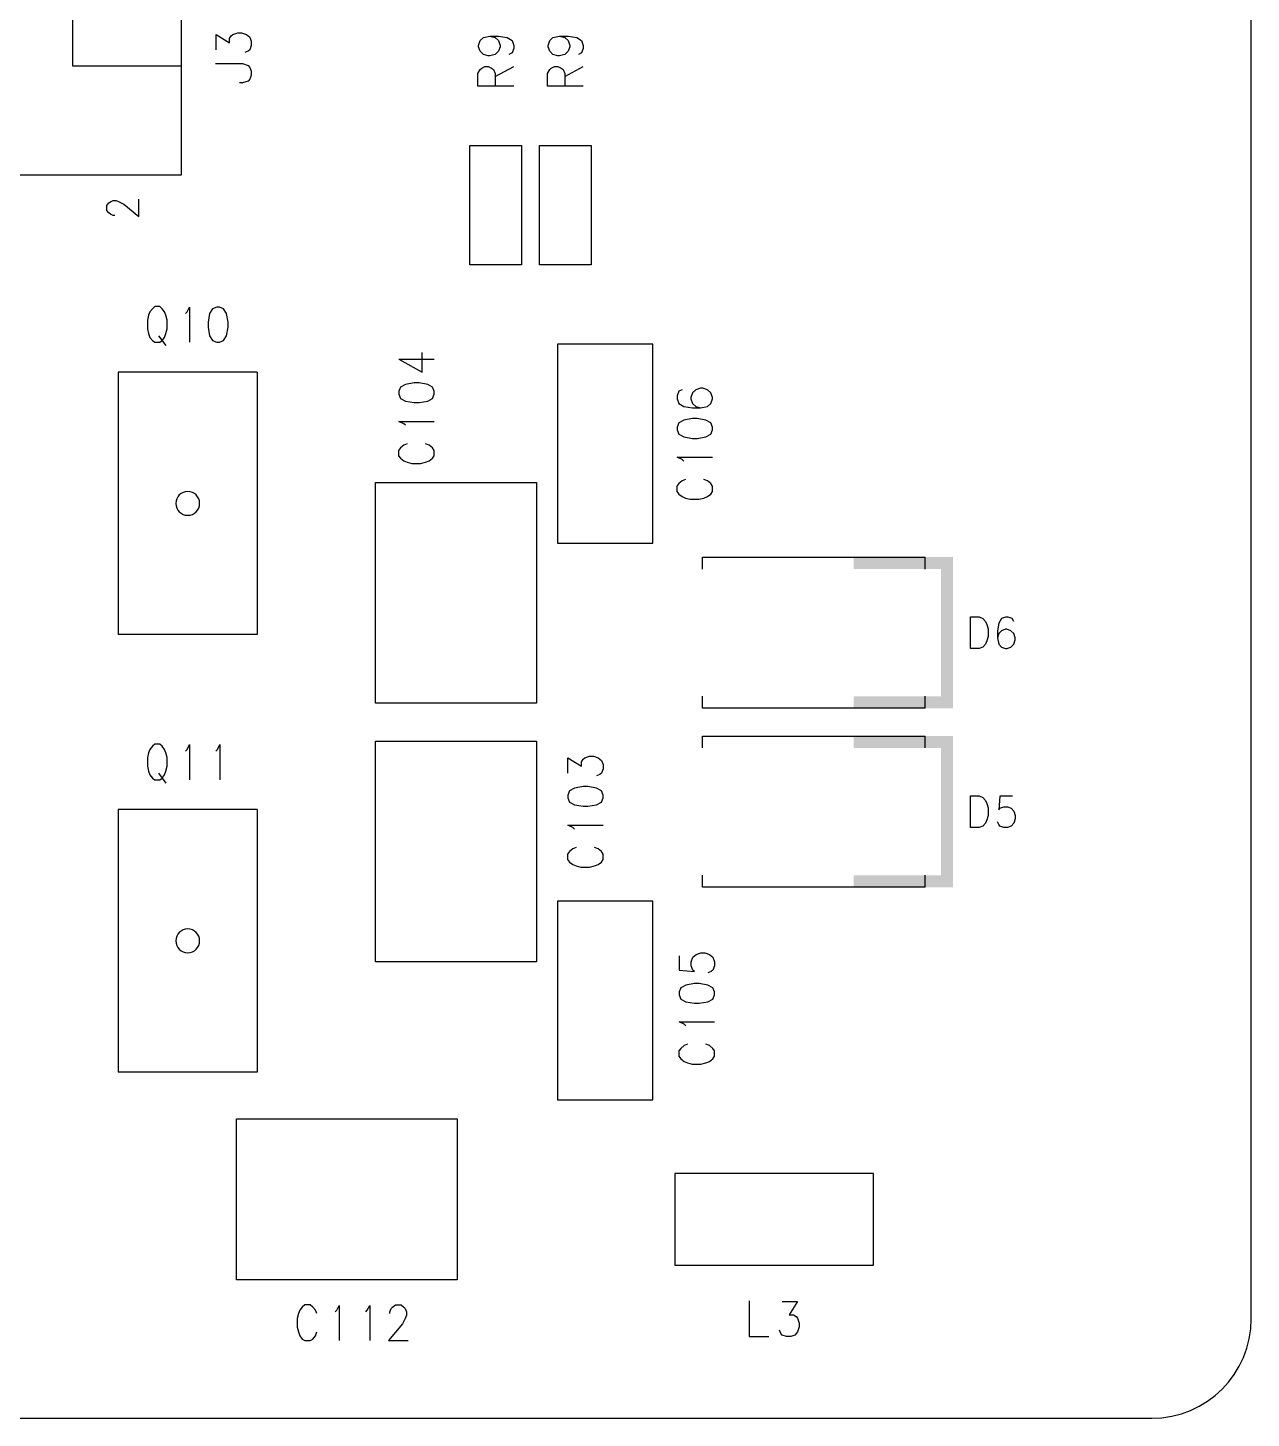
# Model space of a CAD drawing. Extents: x 295 to 953, y 10 to 290.
# Drawn here: x 750.9 to 812.5, y 80 to 149.9 of the extents above; entities that cross this region are included whole.
import ezdxf

# ---------------------------------------------------------------- set-up
doc = ezdxf.new("R2010")
doc.units = 0
doc.header["$LTSCALE"] = 5
doc.header["$MEASUREMENT"] = 0
doc.layers.add('13_C-SILK_GBR', color=7, linetype='CONTINUOUS')

msp = doc.modelspace()

# ---------------------------------------------------------------- linework, layer by layer
at = {"layer": '13_C-SILK_GBR', "color": 7}
for p, q in [((812.478, 85), (812.478, 255)), ((753.178, 153.48), (753.178, 148)), ((758.658, 142.52), (758.658, 153.48)), ((761.25, 149.582), (761.496, 149.662)), ((761.496, 149.662), (761.688, 149.662)), ((761.688, 149.662), (761.932, 149.582)), ((760.406, 148.806), (760.406, 149.582)), ((760.406, 149.582), (761.088, 149.156)), ((761.088, 149.374), (761.168, 149.514)), ((761.088, 149.156), (761.088, 149.374)), ((761.168, 149.514), (761.25, 149.582)), ((761.932, 149.582), (762.096, 149.444)), ((762.096, 149.444), (762.178, 149.234)), ((762.178, 149.016), (762.096, 148.806)), ((762.178, 149.234), (762.178, 149.016)), ((773.606, 149.03), (773.688, 149.268)), ((773.606, 148.96), (773.606, 149.03)), ((773.688, 148.732), (773.606, 148.96)), ((773.688, 149.268), (773.85, 149.418)), ((773.85, 149.418), (774.178, 149.498)), ((774.178, 149.498), (774.45, 149.418)), ((774.178, 149.498), (774.614, 149.498)), ((774.45, 149.418), (774.614, 149.268)), ((774.614, 149.498), (775.05, 149.418)), ((774.614, 149.268), (774.696, 149.03)), ((774.696, 148.96), (774.614, 148.732)), ((774.696, 149.03), (774.696, 148.96)), ((775.05, 149.418), (775.296, 149.268)), ((775.296, 149.268), (775.378, 149.03)), ((775.378, 149.03), (775.378, 148.88)), ((777.106, 149.03), (777.188, 149.268)), ((777.106, 148.96), (777.106, 149.03)), ((777.188, 148.732), (777.106, 148.96)), ((777.188, 149.268), (777.35, 149.418)), ((777.35, 149.418), (777.678, 149.498)), ((777.678, 149.498), (777.95, 149.418)), ((777.678, 149.498), (778.114, 149.498)), ((777.95, 149.418), (778.114, 149.268)), ((778.114, 149.498), (778.55, 149.418)), ((778.114, 149.268), (778.196, 149.03)), ((778.196, 148.96), (778.114, 148.732)), ((778.196, 149.03), (778.196, 148.96)), ((778.55, 149.418), (778.796, 149.268)), ((778.796, 149.268), (778.878, 149.03)), ((778.878, 149.03), (778.878, 148.88)), ((762.014, 148.738), (761.85, 148.668)), ((762.096, 148.806), (762.014, 148.738)), ((773.85, 148.572), (773.688, 148.732)), ((774.096, 148.502), (773.85, 148.572)), ((774.178, 148.502), (774.096, 148.502)), ((774.45, 148.572), (774.178, 148.502)), ((774.614, 148.732), (774.45, 148.572)), ((775.296, 148.652), (775.132, 148.572)), ((775.378, 148.88), (775.296, 148.652)), ((777.35, 148.572), (777.188, 148.732)), ((777.596, 148.502), (777.35, 148.572)), ((777.678, 148.502), (777.596, 148.502)), ((777.95, 148.572), (777.678, 148.502)), ((778.114, 148.732), (777.95, 148.572)), ((778.796, 148.652), (778.632, 148.572)), ((778.878, 148.88), (778.796, 148.652)), ((753.178, 148), (758.658, 148)), ((760.378, 148.122), (761.742, 148.122)), ((761.742, 148.122), (762.014, 148.022)), ((762.014, 148.022), (762.096, 147.924)), ((762.096, 147.924), (762.178, 147.734)), ((762.178, 147.526), (762.096, 147.336)), ((762.178, 147.734), (762.178, 147.526)), ((773.578, 147.61), (773.688, 147.818)), ((773.578, 146.972), (773.578, 147.61)), ((773.688, 147.818), (773.768, 147.888)), ((773.768, 147.888), (773.932, 147.968)), ((773.932, 147.968), (774.096, 147.968)), ((774.096, 147.968), (774.26, 147.888)), ((774.26, 147.888), (774.368, 147.818)), ((774.368, 147.818), (774.45, 147.61)), ((774.45, 147.46), (775.378, 147.968)), ((774.45, 147.61), (774.45, 146.972)), ((777.078, 147.61), (777.188, 147.818)), ((777.078, 146.972), (777.078, 147.61)), ((777.188, 147.818), (777.268, 147.888)), ((777.268, 147.888), (777.432, 147.968)), ((777.432, 147.968), (777.596, 147.968)), ((777.596, 147.968), (777.76, 147.888)), ((777.76, 147.888), (777.868, 147.818)), ((777.868, 147.818), (777.95, 147.61)), ((777.95, 147.46), (778.878, 147.968)), ((777.95, 147.61), (777.95, 146.972)), ((761.742, 147.138), (761.578, 147.138)), ((762.014, 147.238), (761.742, 147.138)), ((762.096, 147.336), (762.014, 147.238)), ((775.378, 146.972), (773.578, 146.972)), ((778.878, 146.972), (777.078, 146.972)), ((773.178, 138), (773.178, 144)), ((773.178, 144), (775.778, 144)), ((775.778, 144), (775.778, 138)), ((776.678, 138), (776.678, 144)), ((776.678, 144), (779.278, 144)), ((779.278, 144), (779.278, 138)), ((722.298, 142.52), (758.658, 142.52)), ((755.088, 141.17), (755.234, 141.232)), ((755.234, 141.232), (755.378, 141.232)), ((755.378, 141.232), (755.524, 141.17)), ((756.518, 140.418), (756.518, 141.302)), ((754.918, 140.984), (755.014, 141.108)), ((754.918, 140.728), (754.918, 140.984)), ((755.014, 140.604), (754.918, 140.728)), ((755.014, 141.108), (755.088, 141.17)), ((755.088, 140.542), (755.014, 140.604)), ((755.234, 140.48), (755.088, 140.542)), ((755.524, 141.17), (755.766, 141.046)), ((755.766, 141.046), (756.518, 140.418)), ((755.306, 140.48), (755.234, 140.48)), ((775.778, 138), (773.178, 138)), ((779.278, 138), (776.678, 138)), ((757.2, 135.79), (757.07, 135.628)), ((757.318, 135.9), (757.2, 135.79)), ((757.568, 135.9), (757.318, 135.9)), ((757.686, 135.79), (757.568, 135.9)), ((757.816, 135.628), (757.686, 135.79)), ((758.948, 135.628), (759.068, 135.872)), ((759.068, 135.872), (759.068, 134.1)), ((760.22, 135.79), (760.08, 135.546)), ((760.438, 135.872), (760.22, 135.79)), ((760.578, 135.872), (760.438, 135.872)), ((760.786, 135.79), (760.578, 135.872)), ((760.926, 135.546), (760.786, 135.79)), ((757.01, 135.464), (756.95, 135.218)), ((756.95, 135.218), (756.95, 134.782)), ((757.07, 135.628), (757.01, 135.464)), ((757.876, 135.464), (757.816, 135.628)), ((757.946, 135.218), (757.876, 135.464)), ((757.946, 134.782), (757.946, 135.218)), ((758.868, 135.546), (758.948, 135.628)), ((760.08, 135.546), (760.01, 135.11)), ((760.01, 135.11), (760.01, 134.864)), ((761.006, 135.11), (760.926, 135.546)), ((761.006, 134.864), (761.006, 135.11)), ((756.95, 134.782), (757.01, 134.536)), ((757.01, 134.536), (757.07, 134.346)), ((757.07, 134.346), (757.2, 134.182)), ((757.508, 134.428), (757.876, 133.936)), ((757.686, 134.182), (757.816, 134.346)), ((757.816, 134.346), (757.876, 134.536)), ((757.876, 134.536), (757.946, 134.782)), ((760.01, 134.864), (760.08, 134.428)), ((760.08, 134.428), (760.22, 134.182)), ((760.786, 134.182), (760.926, 134.428)), ((760.926, 134.428), (761.006, 134.864)), ((757.2, 134.182), (757.318, 134.1)), ((757.318, 134.1), (757.568, 134.1)), ((757.568, 134.1), (757.686, 134.182)), ((760.22, 134.182), (760.438, 134.1)), ((760.438, 134.1), (760.578, 134.1)), ((760.578, 134.1), (760.786, 134.182)), ((770.778, 132.598), (770.778, 133.592)), ((777.578, 134), (777.578, 124)), ((782.378, 134), (777.578, 134)), ((782.378, 124), (782.378, 134)), ((769.606, 133.254), (770.778, 132.598)), ((769.606, 133.254), (771.378, 133.254)), ((755.478, 132.6), (755.478, 119.4)), ((762.478, 132.6), (755.478, 132.6)), ((762.478, 132.6), (762.478, 119.4)), ((769.688, 131.844), (769.606, 131.634)), ((769.606, 131.634), (769.606, 131.496)), ((769.606, 131.496), (769.688, 131.276)), ((769.932, 131.982), (769.688, 131.844)), ((770.368, 132.062), (769.932, 131.982)), ((770.614, 132.062), (770.368, 132.062)), ((771.05, 131.982), (770.614, 132.062)), ((771.296, 131.844), (771.05, 131.982)), ((771.378, 131.634), (771.296, 131.844)), ((771.296, 131.276), (771.378, 131.496)), ((771.378, 131.496), (771.378, 131.634)), ((783.688, 131.634), (783.606, 131.404)), ((783.85, 131.712), (783.688, 131.634)), ((784.368, 131.554), (784.288, 131.324)), ((784.532, 131.712), (784.368, 131.554)), ((784.778, 131.792), (784.532, 131.712)), ((784.888, 131.792), (784.778, 131.792)), ((785.132, 131.712), (784.888, 131.792)), ((785.296, 131.554), (785.132, 131.712)), ((785.378, 131.324), (785.296, 131.554)), ((769.688, 131.276), (769.932, 131.138)), ((769.932, 131.138), (770.368, 131.068)), ((770.368, 131.068), (770.614, 131.068)), ((770.614, 131.068), (771.05, 131.138)), ((771.05, 131.138), (771.296, 131.276)), ((783.606, 131.404), (783.606, 131.256)), ((783.606, 131.256), (783.688, 131.026)), ((783.688, 131.026), (783.932, 130.868)), ((783.932, 130.868), (784.368, 130.798)), ((784.288, 131.324), (784.288, 131.256)), ((784.288, 131.256), (784.368, 131.026)), ((784.368, 131.026), (784.532, 130.868)), ((784.368, 130.798), (784.778, 130.798)), ((784.532, 130.868), (784.778, 130.798)), ((784.778, 130.798), (785.132, 130.868)), ((785.132, 130.868), (785.296, 131.026)), ((785.296, 131.026), (785.378, 131.256)), ((785.378, 131.256), (785.378, 131.324)), ((769.85, 130.006), (769.606, 130.124)), ((769.606, 130.124), (771.378, 130.124)), ((783.688, 130.044), (783.606, 129.834)), ((783.932, 130.182), (783.688, 130.044)), ((784.368, 130.262), (783.932, 130.182)), ((784.614, 130.262), (784.368, 130.262)), ((785.05, 130.182), (784.614, 130.262)), ((785.296, 130.044), (785.05, 130.182)), ((785.378, 129.834), (785.296, 130.044)), ((769.932, 129.926), (769.85, 130.006)), ((783.606, 129.834), (783.606, 129.696)), ((783.606, 129.696), (783.688, 129.476)), ((783.688, 129.476), (783.932, 129.338)), ((785.05, 129.338), (785.296, 129.476)), ((785.296, 129.476), (785.378, 129.696)), ((785.378, 129.696), (785.378, 129.834)), ((769.688, 128.794), (769.578, 128.664)), ((769.578, 128.664), (769.578, 128.396)), ((769.85, 128.932), (769.688, 128.794)), ((770.014, 129.002), (769.85, 128.932)), ((771.132, 128.932), (770.942, 129.002)), ((771.296, 128.794), (771.132, 128.932)), ((771.378, 128.664), (771.296, 128.794)), ((771.378, 128.396), (771.378, 128.664)), ((783.932, 129.338), (784.368, 129.268)), ((784.368, 129.268), (784.614, 129.268)), ((784.614, 129.268), (785.05, 129.338)), ((769.578, 128.396), (769.688, 128.266)), ((769.688, 128.266), (769.85, 128.138)), ((769.85, 128.138), (770.014, 128.068)), ((770.014, 128.068), (770.26, 128.008)), ((770.26, 128.008), (770.696, 128.008)), ((770.696, 128.008), (770.942, 128.068)), ((770.942, 128.068), (771.132, 128.138)), ((771.132, 128.138), (771.296, 128.266)), ((771.296, 128.266), (771.378, 128.396)), ((783.85, 128.206), (783.606, 128.324)), ((783.606, 128.324), (785.378, 128.324)), ((783.932, 128.126), (783.85, 128.206)), ((768.428, 115.95), (768.428, 127.05)), ((768.428, 127.05), (776.528, 127.05)), ((776.528, 127.05), (776.528, 115.95)), ((783.688, 126.994), (783.578, 126.864)), ((783.578, 126.864), (783.578, 126.596)), ((783.578, 126.596), (783.688, 126.466)), ((783.85, 127.132), (783.688, 126.994)), ((784.014, 127.202), (783.85, 127.132)), ((785.132, 127.132), (784.942, 127.202)), ((785.296, 126.994), (785.132, 127.132)), ((785.378, 126.864), (785.296, 126.994)), ((785.296, 126.466), (785.378, 126.596)), ((785.378, 126.596), (785.378, 126.864)), ((783.688, 126.466), (783.85, 126.338)), ((783.85, 126.338), (784.014, 126.268)), ((784.014, 126.268), (784.26, 126.208)), ((784.26, 126.208), (784.696, 126.208)), ((784.696, 126.208), (784.942, 126.268)), ((784.942, 126.268), (785.132, 126.338)), ((785.132, 126.338), (785.296, 126.466)), ((777.578, 124), (782.378, 124)), ((784.878, 123.3), (796.078, 123.3)), ((784.878, 122.7), (784.878, 123.3)), ((796.078, 122.7), (796.078, 123.3)), ((798.356, 120.3), (798.798, 120.3)), ((798.356, 118.7), (798.356, 120.3)), ((798.798, 120.3), (798.984, 120.204)), ((800.122, 120.276), (799.92, 120.204)), ((800.256, 120.276), (800.122, 120.276)), ((800.458, 120.204), (800.256, 120.276)), ((798.984, 120.204), (799.108, 120.058)), ((799.108, 120.058), (799.17, 119.912)), ((799.17, 119.912), (799.24, 119.694)), ((799.24, 119.694), (799.24, 119.306)), ((799.778, 119.984), (799.716, 119.596)), ((799.716, 119.596), (799.716, 119.234)), ((799.92, 120.204), (799.778, 119.984)), ((799.92, 119.596), (799.778, 119.452)), ((800.122, 119.67), (799.92, 119.596)), ((800.184, 119.67), (800.122, 119.67)), ((800.388, 119.596), (800.184, 119.67)), ((800.53, 119.452), (800.388, 119.596)), ((800.53, 120.058), (800.458, 120.204)), ((762.478, 119.4), (755.478, 119.4)), ((799.108, 118.918), (798.984, 118.772)), ((799.17, 119.088), (799.108, 118.918)), ((799.24, 119.306), (799.17, 119.088)), ((799.778, 119.452), (799.716, 119.234)), ((799.716, 119.234), (799.778, 118.918)), ((799.778, 118.918), (799.92, 118.772)), ((800.388, 118.772), (800.53, 118.918)), ((800.6, 119.234), (800.53, 119.452)), ((800.53, 118.918), (800.6, 119.136)), ((800.6, 119.136), (800.6, 119.234)), ((798.798, 118.7), (798.356, 118.7)), ((798.984, 118.772), (798.798, 118.7)), ((799.92, 118.772), (800.122, 118.7)), ((800.122, 118.7), (800.184, 118.7)), ((800.184, 118.7), (800.388, 118.772)), ((784.878, 115.7), (784.878, 116.3)), ((796.078, 115.7), (796.078, 116.3)), ((776.528, 115.95), (768.428, 115.95)), ((796.078, 115.7), (784.878, 115.7)), ((768.428, 114.05), (776.528, 114.05)), ((768.428, 102.95), (768.428, 114.05)), ((776.528, 114.05), (776.528, 102.95)), ((784.878, 114.3), (796.078, 114.3)), ((784.878, 113.7), (784.878, 114.3)), ((796.078, 113.7), (796.078, 114.3)), ((757.01, 113.464), (756.95, 113.218)), ((757.07, 113.628), (757.01, 113.464)), ((757.2, 113.79), (757.07, 113.628)), ((757.318, 113.9), (757.2, 113.79)), ((757.568, 113.9), (757.318, 113.9)), ((757.686, 113.79), (757.568, 113.9)), ((757.816, 113.628), (757.686, 113.79)), ((757.876, 113.464), (757.816, 113.628)), ((757.946, 113.218), (757.876, 113.464)), ((758.868, 113.546), (758.948, 113.628)), ((758.948, 113.628), (759.068, 113.872)), ((759.068, 113.872), (759.068, 112.1)), ((760.398, 113.546), (760.478, 113.628)), ((760.478, 113.628), (760.598, 113.872)), ((760.598, 113.872), (760.598, 112.1)), ((778.95, 113.212), (779.196, 113.292)), ((779.196, 113.292), (779.388, 113.292)), ((779.388, 113.292), (779.632, 113.212)), ((756.95, 113.218), (756.95, 112.782)), ((756.95, 112.782), (757.01, 112.536)), ((757.876, 112.536), (757.946, 112.782)), ((757.946, 112.782), (757.946, 113.218)), ((778.106, 112.436), (778.106, 113.212)), ((778.106, 113.212), (778.788, 112.786)), ((778.788, 113.004), (778.868, 113.144)), ((778.788, 112.786), (778.788, 113.004)), ((778.868, 113.144), (778.95, 113.212)), ((779.632, 113.212), (779.796, 113.074)), ((779.796, 113.074), (779.878, 112.864)), ((779.878, 112.646), (779.796, 112.436)), ((779.878, 112.864), (779.878, 112.646)), ((757.01, 112.536), (757.07, 112.346)), ((757.07, 112.346), (757.2, 112.182)), ((757.2, 112.182), (757.318, 112.1)), ((757.318, 112.1), (757.568, 112.1)), ((757.508, 112.428), (757.876, 111.936)), ((757.568, 112.1), (757.686, 112.182)), ((757.686, 112.182), (757.816, 112.346)), ((757.816, 112.346), (757.876, 112.536)), ((779.714, 112.368), (779.55, 112.298)), ((779.796, 112.436), (779.714, 112.368)), ((778.188, 111.544), (778.106, 111.334)), ((778.106, 111.334), (778.106, 111.196)), ((778.106, 111.196), (778.188, 110.976)), ((778.432, 111.682), (778.188, 111.544)), ((778.868, 111.762), (778.432, 111.682)), ((779.114, 111.762), (778.868, 111.762)), ((779.55, 111.682), (779.114, 111.762)), ((779.796, 111.544), (779.55, 111.682)), ((779.878, 111.334), (779.796, 111.544)), ((779.796, 110.976), (779.878, 111.196)), ((779.878, 111.196), (779.878, 111.334)), ((798.356, 111.3), (798.798, 111.3)), ((798.356, 109.7), (798.356, 111.3)), ((798.798, 111.3), (798.984, 111.204)), ((798.984, 111.204), (799.108, 111.058)), ((799.84, 111.276), (799.778, 110.596)), ((800.468, 111.276), (799.84, 111.276)), ((755.478, 110.6), (755.478, 97.4)), ((762.478, 110.6), (755.478, 110.6)), ((762.478, 110.6), (762.478, 97.4)), ((778.188, 110.976), (778.432, 110.838)), ((778.432, 110.838), (778.868, 110.768)), ((778.868, 110.768), (779.114, 110.768)), ((779.114, 110.768), (779.55, 110.838)), ((779.55, 110.838), (779.796, 110.976)), ((799.108, 111.058), (799.17, 110.912)), ((799.17, 110.912), (799.24, 110.694)), ((799.24, 110.694), (799.24, 110.306)), ((799.778, 110.596), (799.84, 110.67)), ((799.84, 110.67), (800.026, 110.742)), ((800.026, 110.742), (800.212, 110.742)), ((800.212, 110.742), (800.406, 110.67)), ((800.406, 110.67), (800.53, 110.524)), ((800.53, 110.524), (800.6, 110.306)), ((778.35, 109.706), (778.106, 109.824)), ((778.106, 109.824), (779.878, 109.824)), ((798.984, 109.772), (798.798, 109.7)), ((799.108, 109.918), (798.984, 109.772)), ((799.17, 110.088), (799.108, 109.918)), ((799.24, 110.306), (799.17, 110.088)), ((799.778, 109.846), (799.716, 109.99)), ((799.84, 109.772), (799.778, 109.846)), ((800.026, 109.7), (799.84, 109.772)), ((800.406, 109.772), (800.212, 109.7)), ((800.53, 109.918), (800.406, 109.772)), ((800.6, 110.136), (800.53, 109.918)), ((800.6, 110.306), (800.6, 110.136)), ((778.432, 109.626), (778.35, 109.706)), ((798.798, 109.7), (798.356, 109.7)), ((800.212, 109.7), (800.026, 109.7)), ((778.188, 108.494), (778.078, 108.364)), ((778.35, 108.632), (778.188, 108.494)), ((778.514, 108.702), (778.35, 108.632)), ((779.632, 108.632), (779.442, 108.702)), ((779.796, 108.494), (779.632, 108.632)), ((779.878, 108.364), (779.796, 108.494)), ((778.078, 108.364), (778.078, 108.096)), ((778.078, 108.096), (778.188, 107.966)), ((778.188, 107.966), (778.35, 107.838)), ((778.35, 107.838), (778.514, 107.768)), ((778.514, 107.768), (778.76, 107.708)), ((778.76, 107.708), (779.196, 107.708)), ((779.196, 107.708), (779.442, 107.768)), ((779.442, 107.768), (779.632, 107.838)), ((779.632, 107.838), (779.796, 107.966)), ((779.796, 107.966), (779.878, 108.096)), ((779.878, 108.096), (779.878, 108.364)), ((784.878, 106.7), (784.878, 107.3)), ((796.078, 106.7), (796.078, 107.3)), ((796.078, 106.7), (784.878, 106.7)), ((782.378, 106), (777.578, 106)), ((777.578, 106), (777.578, 96)), ((782.378, 96), (782.378, 106)), ((776.528, 102.95), (768.428, 102.95)), ((783.706, 103.244), (783.706, 102.536)), ((784.306, 102.954), (784.388, 103.174)), ((784.306, 102.746), (784.306, 102.954)), ((784.388, 103.174), (784.55, 103.312)), ((784.55, 103.312), (784.796, 103.392)), ((784.796, 103.392), (784.988, 103.392)), ((784.988, 103.392), (785.232, 103.312)), ((785.232, 103.312), (785.396, 103.174)), ((785.396, 103.174), (785.478, 102.954)), ((785.478, 102.954), (785.478, 102.746)), ((783.706, 102.536), (784.468, 102.468)), ((784.388, 102.536), (784.306, 102.746)), ((784.468, 102.468), (784.388, 102.536)), ((785.314, 102.468), (785.15, 102.398)), ((785.396, 102.536), (785.314, 102.468)), ((785.478, 102.746), (785.396, 102.536)), ((783.788, 101.644), (783.706, 101.434)), ((783.706, 101.434), (783.706, 101.296)), ((784.032, 101.782), (783.788, 101.644)), ((784.468, 101.862), (784.032, 101.782)), ((784.714, 101.862), (784.468, 101.862)), ((785.15, 101.782), (784.714, 101.862)), ((785.396, 101.644), (785.15, 101.782)), ((785.478, 101.434), (785.396, 101.644)), ((785.478, 101.296), (785.478, 101.434)), ((783.706, 101.296), (783.788, 101.076)), ((783.788, 101.076), (784.032, 100.938)), ((784.032, 100.938), (784.468, 100.868)), ((784.468, 100.868), (784.714, 100.868)), ((784.714, 100.868), (785.15, 100.938)), ((785.15, 100.938), (785.396, 101.076)), ((785.396, 101.076), (785.478, 101.296)), ((783.95, 99.806), (783.706, 99.924)), ((783.706, 99.924), (785.478, 99.924)), ((784.032, 99.726), (783.95, 99.806)), ((783.788, 98.594), (783.678, 98.464)), ((783.95, 98.732), (783.788, 98.594)), ((784.114, 98.802), (783.95, 98.732)), ((785.232, 98.732), (785.042, 98.802)), ((785.396, 98.594), (785.232, 98.732)), ((785.478, 98.464), (785.396, 98.594)), ((783.678, 98.464), (783.678, 98.196)), ((783.678, 98.196), (783.788, 98.066)), ((783.788, 98.066), (783.95, 97.938)), ((783.95, 97.938), (784.114, 97.868)), ((785.042, 97.868), (785.232, 97.938)), ((785.232, 97.938), (785.396, 98.066)), ((785.396, 98.066), (785.478, 98.196)), ((785.478, 98.196), (785.478, 98.464)), ((762.478, 97.4), (755.478, 97.4)), ((784.114, 97.868), (784.36, 97.808)), ((784.36, 97.808), (784.796, 97.808)), ((784.796, 97.808), (785.042, 97.868)), ((777.578, 96), (782.378, 96)), ((761.428, 86.95), (761.428, 95.05)), ((761.428, 95.05), (772.528, 95.05)), ((772.528, 95.05), (772.528, 86.95)), ((793.478, 92.3), (783.478, 92.3)), ((783.478, 92.3), (783.478, 87.7)), ((793.478, 87.7), (793.478, 92.3)), ((783.478, 87.7), (793.478, 87.7)), ((772.528, 86.95), (761.428, 86.95)), ((764.616, 85.428), (764.546, 85.264)), ((764.744, 85.59), (764.616, 85.428)), ((764.874, 85.7), (764.744, 85.59)), ((765.142, 85.7), (764.874, 85.7)), ((765.272, 85.59), (765.142, 85.7)), ((765.41, 85.428), (765.272, 85.59)), ((765.48, 85.264), (765.41, 85.428)), ((766.404, 85.346), (766.484, 85.428)), ((766.484, 85.428), (766.602, 85.672)), ((766.602, 85.672), (766.602, 83.9)), ((767.934, 85.346), (768.014, 85.428)), ((768.014, 85.428), (768.132, 85.672)), ((768.132, 85.672), (768.132, 83.9)), ((769.146, 85.346), (769.214, 85.51)), ((769.146, 85.264), (769.146, 85.346)), ((769.214, 85.51), (769.284, 85.59)), ((769.284, 85.59), (769.424, 85.7)), ((769.424, 85.7), (769.712, 85.7)), ((769.712, 85.7), (769.852, 85.59)), ((769.852, 85.59), (769.922, 85.51)), ((769.922, 85.51), (769.99, 85.346)), ((769.99, 85.346), (769.99, 85.182)), ((787.216, 85.9), (787.216, 84.1)), ((788.884, 85.872), (789.66, 85.872)), ((789.66, 85.872), (789.234, 85.19)), ((764.546, 85.264), (764.486, 85.018)), ((764.486, 85.018), (764.486, 84.582)), ((769.782, 84.746), (769.076, 83.9)), ((769.922, 85.018), (769.782, 84.746)), ((769.99, 85.182), (769.922, 85.018)), ((789.234, 85.19), (789.452, 85.19)), ((789.452, 85.19), (789.592, 85.11)), ((789.592, 85.11), (789.66, 85.028)), ((789.66, 85.028), (789.74, 84.782)), ((789.74, 84.782), (789.74, 84.59)), ((764.486, 84.582), (764.546, 84.336)), ((764.546, 84.336), (764.616, 84.146)), ((764.616, 84.146), (764.744, 83.982)), ((764.744, 83.982), (764.874, 83.9)), ((764.874, 83.9), (765.142, 83.9)), ((765.142, 83.9), (765.272, 83.982)), ((765.272, 83.982), (765.41, 84.146)), ((765.41, 84.146), (765.48, 84.336)), ((769.076, 83.9), (770.07, 83.9)), ((787.216, 84.1), (788.21, 84.1)), ((788.816, 84.264), (788.746, 84.428)), ((788.884, 84.182), (788.816, 84.264)), ((789.094, 84.1), (788.884, 84.182)), ((789.312, 84.1), (789.094, 84.1)), ((789.522, 84.182), (789.312, 84.1)), ((789.66, 84.346), (789.522, 84.182)), ((789.74, 84.59), (789.66, 84.346)), ((557.478, 80), (807.478, 80))]:
    msp.add_line(p, q, dxfattribs=at)
for centre, radius, start, end in [((758.978, 126), 0.6, 0, 180), ((758.978, 126), 0.6, 180, 0), ((758.978, 104), 0.6, 0, 180), ((758.978, 104), 0.6, 180, 0), ((807.478, 85), 5, 270, 0)]:
    msp.add_arc(centre, radius, start, end, dxfattribs=at)
for points in [[(792.478, 122.7), (792.478, 123.3), (797.478, 122.7), (797.478, 123.3)], [(792.478, 123.3), (792.478, 123.3), (797.478, 123.3), (792.478, 123.3)], [(796.878, 116.3), (796.878, 122.7), (797.478, 116.3), (797.478, 122.7)], [(792.478, 115.7), (792.478, 116.3), (797.478, 115.7), (797.478, 116.3)], [(792.478, 113.7), (792.478, 114.3), (797.478, 113.7), (797.478, 114.3)], [(792.478, 114.3), (792.478, 114.3), (797.478, 114.3), (792.478, 114.3)], [(796.878, 107.3), (796.878, 113.7), (797.478, 107.3), (797.478, 113.7)], [(792.478, 106.7), (792.478, 107.3), (797.478, 106.7), (797.478, 107.3)]]:
    msp.add_solid(points, dxfattribs=at)

doc.saveas('drawing.dxf')
